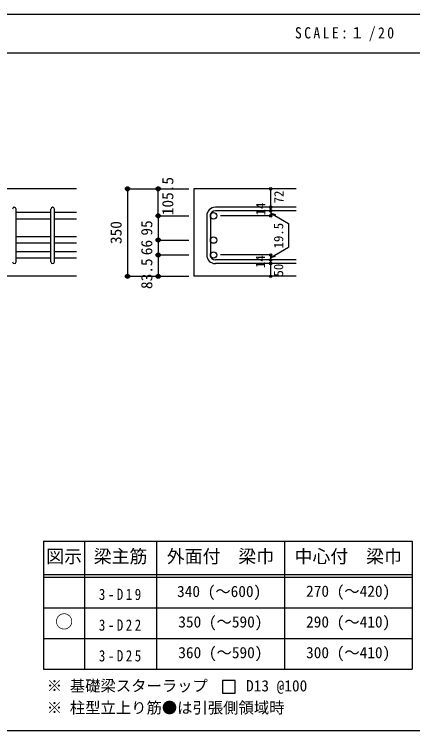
# Model space of a CAD drawing. Units: millimetres at full size, sheet at 1:20; details may follow other scales. Extents: x -3982 to 3969, y -2797 to 2801.
# Drawn here: x 850 to 2409, y 2 to 2801 of the extents above; entities that cross this region are included whole.
import ezdxf
from ezdxf.enums import TextEntityAlignment as Align

# ---------------------------------------------------------------- set-up
doc = ezdxf.new("R2010")
doc.units = ezdxf.units.MM
doc.header["$LTSCALE"] = 20
doc.header["$PDMODE"] = 32
doc.header["$PDSIZE"] = 10
for name, color, linetype in [('6-1_躯体線', 2, 'Continuous'), ('6-5_梁主筋', 7, 'Continuous'), ('6-6_S.T.P.', 7, 'Continuous'), ('6-7_文字', 7, 'Continuous'), ('6-D_寸法', 4, 'Continuous'), ('6-E_枠', 7, 'Continuous'), ('F-0_枠', 6, 'Continuous')]:
    doc.layers.add(name, color=color, linetype=linetype)
doc.styles.add('ＭＳ ゴシック', font='')
doc.styles.get('ＭＳ ゴシック').set_extended_font_data('MS Gothic')

msp = doc.modelspace()

# ---------------------------------------------------------------- linework, layer by layer
at = {"layer": '6-1_躯体線'}
for p, q in [((1093.29, 2119.12), (43.29, 2119.12)), ((1953.29, 2119.12), (1553.29, 2119.12)), ((1553.29, 2119.12), (1553.29, 1777.12)), ((1093.29, 1777.12), (693.29, 1777.12)), ((1953.29, 1777.12), (1553.29, 1777.12))]:
    msp.add_line(p, q, dxfattribs=at)
at = {"layer": '6-5_梁主筋'}
for p, q in [((993.29, 2026.07), (857.29, 2026.07)), ((1093.29, 2026.07), (1007.29, 2026.07)), ((993.29, 2001.07), (857.29, 2001.07)), ((1093.29, 2001.07), (1007.29, 2001.07)), ((993.29, 1931.12), (857.29, 1931.12)), ((993.29, 1906.12), (857.29, 1906.12)), ((1093.29, 1931.12), (1007.29, 1931.12)), ((1093.29, 1906.12), (1007.29, 1906.12)), ((993.29, 1873.12), (857.29, 1873.12)), ((993.29, 1848.12), (857.29, 1848.12)), ((1093.29, 1873.12), (1007.29, 1873.12)), ((1093.29, 1848.12), (1007.29, 1848.12))]:
    msp.add_line(p, q, dxfattribs=at)
at = {"layer": '6-5_梁主筋', "color": 3}
for centre in [(1629.79, 2013.57), (1629.79, 1918.62), (1629.79, 1860.62)]:
    msp.add_circle(centre, 12.5, dxfattribs=at)
at = {"layer": '6-6_S.T.P.'}
for p, q in [((1953.29, 2047.07), (1636.79, 2047.07)), ((857.29, 1834.12), (857.29, 2039.68)), ((993.29, 1834.12), (993.29, 2039.68)), ((1007.29, 1834.12), (1007.29, 2039.68)), ((1953.29, 2033.07), (1636.79, 2033.07)), ((1603.29, 2013.57), (1603.29, 1860.62)), ((1617.29, 2013.57), (1617.29, 1860.62)), ((1953.29, 1841.12), (1636.79, 1841.12)), ((1953.29, 1827.12), (1636.79, 1827.12))]:
    msp.add_line(p, q, dxfattribs=at)
for centre, radius, start, end in [((850.29, 2040.07), 7, 0, 180), ((1000.29, 2040.07), 7, 0, 180), ((1636.79, 2013.57), 33.5, 90, 180), ((1636.79, 2013.57), 19.5, 90, 180), ((1636.79, 1860.62), 33.5, 180, 270), ((1636.79, 1860.62), 19.5, 180, 270), ((850.29, 1834.12), 7, 180, 0), ((1000.29, 1834.12), 7, 180, 0)]:
    msp.add_arc(centre, radius, start, end, dxfattribs=at)
at = {"layer": '6-7_文字'}
msp.add_lwpolyline([(1664.97, 148.62), (1714.97, 148.62), (1714.97, 198.62), (1664.97, 198.62)], close=True, dxfattribs=at)
at = {"layer": '6-D_寸法'}
for p, q in [((1293.29, 2119.12), (1413.29, 2119.12)), ((1293.29, 2119.12), (1413.29, 2119.12)), ((1293.29, 2119.12), (1413.29, 2119.12)), ((1293.29, 2119.12), (1293.29, 1777.12)), ((1293.29, 2119.12), (1293.29, 1777.12)), ((1293.29, 2119.12), (1293.29, 1777.12)), ((1293.29, 2119.12), (1293.29, 1777.12)), ((1413.29, 2119.12), (1533.29, 2119.12)), ((1413.29, 2013.57), (1413.29, 2119.12)), ((1853.29, 2047.07), (1853.29, 2119.12)), ((1853.29, 2033.07), (1853.29, 2047.07)), ((1853.29, 2033.07), (1853.29, 2013.57)), ((1853.29, 2023.32), (1923.35, 1982.87)), ((1853.29, 2023.32), (1872.61, 2018.15)), ((1413.29, 2013.57), (1533.29, 2013.57)), ((1413.29, 2013.57), (1413.29, 1918.62)), ((1853.29, 2013.57), (1657.2, 2013.57)), ((1923.35, 1982.87), (1923.35, 1891.32)), ((1413.29, 1918.62), (1413.29, 1777.12)), ((1413.29, 1918.62), (1533.29, 1918.62)), ((1853.29, 1850.87), (1923.35, 1891.32)), ((1413.29, 1860.62), (1533.29, 1860.62)), ((1853.29, 1860.62), (1657.2, 1860.62)), ((1853.29, 1841.12), (1853.29, 1860.62)), ((1853.29, 1850.87), (1872.61, 1856.05)), ((1853.29, 1827.12), (1853.29, 1841.12)), ((1853.29, 1777.12), (1853.29, 1827.12)), ((1293.29, 1777.12), (1413.29, 1777.12)), ((1413.29, 1777.12), (1533.29, 1777.12))]:
    msp.add_line(p, q, dxfattribs=at)
for centre, radius in [((1293.29, 2119.12), 8), ((1413.29, 2119.12), 8), ((1293.29, 2119.12), 7.2), ((1293.29, 2119.12), 6.4), ((1293.29, 2119.12), 5.6), ((1293.29, 2119.12), 4.8), ((1293.29, 2119.12), 4), ((1293.29, 2119.12), 3.2), ((1293.29, 2119.12), 2.4), ((1293.29, 2119.12), 1.6), ((1293.29, 2119.12), 0.8), ((1413.29, 2119.12), 7.2), ((1413.29, 2119.12), 6.4), ((1413.29, 2119.12), 5.6), ((1413.29, 2119.12), 4.8), ((1413.29, 2119.12), 4), ((1413.29, 2119.12), 3.2), ((1413.29, 2119.12), 2.4), ((1413.29, 2119.12), 1.6), ((1413.29, 2119.12), 0.8), ((1853.29, 2119.12), 4), ((1853.29, 2119.12), 3.6), ((1853.29, 2119.12), 3.2), ((1853.29, 2119.12), 2.8), ((1853.29, 2119.12), 2.4), ((1853.29, 2119.12), 2), ((1853.29, 2119.12), 1.6), ((1853.29, 2119.12), 1.2), ((1853.29, 2119.12), 0.8), ((1853.29, 2119.12), 0.4), ((1853.29, 2047.07), 4), ((1853.29, 2047.07), 3.6), ((1853.29, 2047.07), 3.2), ((1853.29, 2047.07), 2.8), ((1853.29, 2047.07), 2.4), ((1853.29, 2047.07), 2), ((1853.29, 2047.07), 1.6), ((1853.29, 2047.07), 1.2), ((1853.29, 2047.07), 0.8), ((1853.29, 2047.07), 0.4), ((1413.29, 2013.57), 8), ((1413.29, 2013.57), 7.2), ((1413.29, 2013.57), 6.4), ((1413.29, 2013.57), 5.6), ((1413.29, 2013.57), 4.8), ((1413.29, 2013.57), 4), ((1413.29, 2013.57), 3.2), ((1413.29, 2013.57), 2.4), ((1413.29, 2013.57), 1.6), ((1853.29, 2033.07), 4), ((1853.29, 2013.57), 4), ((1853.29, 2033.07), 3.6), ((1853.29, 2013.57), 3.6), ((1853.29, 2033.07), 3.2), ((1853.29, 2013.57), 3.2), ((1853.29, 2033.07), 2.8), ((1853.29, 2013.57), 2.8), ((1853.29, 2033.07), 2.4), ((1853.29, 2013.57), 2.4), ((1853.29, 2033.07), 2), ((1853.29, 2013.57), 2), ((1853.29, 2033.07), 1.6), ((1853.29, 2013.57), 1.6), ((1853.29, 2033.07), 1.2), ((1853.29, 2033.07), 0.8), ((1853.29, 2033.07), 0.4), ((1413.29, 2013.57), 0.8), ((1853.29, 2013.57), 1.2), ((1853.29, 2013.57), 0.8), ((1853.29, 2013.57), 0.4), ((1413.29, 1918.62), 8), ((1413.29, 1918.62), 7.2), ((1413.29, 1918.62), 6.4), ((1413.29, 1918.62), 5.6), ((1413.29, 1918.62), 4.8), ((1413.29, 1918.62), 4), ((1413.29, 1918.62), 3.2), ((1413.29, 1918.62), 2.4), ((1413.29, 1918.62), 1.6), ((1413.29, 1918.62), 0.8), ((1413.29, 1860.62), 8), ((1413.29, 1860.62), 7.2), ((1413.29, 1860.62), 6.4), ((1413.29, 1860.62), 5.6), ((1413.29, 1860.62), 4.8), ((1413.29, 1860.62), 4), ((1413.29, 1860.62), 3.2), ((1413.29, 1860.62), 2.4), ((1413.29, 1860.62), 1.6), ((1413.29, 1860.62), 0.8), ((1853.29, 1860.62), 4), ((1853.29, 1860.62), 3.6), ((1853.29, 1860.62), 3.2), ((1853.29, 1860.62), 2.8), ((1853.29, 1860.62), 2.4), ((1853.29, 1860.62), 2), ((1853.29, 1860.62), 1.6), ((1853.29, 1860.62), 1.2), ((1853.29, 1860.62), 0.8), ((1853.29, 1860.62), 0.4), ((1853.29, 1841.12), 4), ((1853.29, 1827.12), 4), ((1853.29, 1841.12), 3.6), ((1853.29, 1827.12), 3.6), ((1853.29, 1841.12), 3.2), ((1853.29, 1827.12), 3.2), ((1853.29, 1841.12), 2.8), ((1853.29, 1827.12), 2.8), ((1853.29, 1841.12), 2.4), ((1853.29, 1827.12), 2.4), ((1853.29, 1841.12), 2), ((1853.29, 1827.12), 2), ((1853.29, 1841.12), 1.6), ((1853.29, 1827.12), 1.6), ((1853.29, 1841.12), 1.2), ((1853.29, 1827.12), 1.2), ((1853.29, 1841.12), 0.8), ((1853.29, 1827.12), 0.8), ((1853.29, 1841.12), 0.4), ((1853.29, 1827.12), 0.4), ((1293.29, 1777.12), 8), ((1293.29, 1777.12), 7.2), ((1293.29, 1777.12), 6.4), ((1293.29, 1777.12), 5.6), ((1293.29, 1777.12), 4.8), ((1293.29, 1777.12), 4), ((1293.29, 1777.12), 3.2), ((1293.29, 1777.12), 2.4), ((1293.29, 1777.12), 1.6), ((1293.29, 1777.12), 0.8), ((1413.29, 1777.12), 8), ((1413.29, 1777.12), 7.2), ((1413.29, 1777.12), 6.4), ((1413.29, 1777.12), 5.6), ((1413.29, 1777.12), 4.8), ((1413.29, 1777.12), 4), ((1413.29, 1777.12), 3.2), ((1413.29, 1777.12), 2.4), ((1413.29, 1777.12), 1.6), ((1413.29, 1777.12), 0.8), ((1853.29, 1777.12), 4), ((1853.29, 1777.12), 3.6), ((1853.29, 1777.12), 3.2), ((1853.29, 1777.12), 2.8), ((1853.29, 1777.12), 2.4), ((1853.29, 1777.12), 2), ((1853.29, 1777.12), 1.6), ((1853.29, 1777.12), 1.2), ((1853.29, 1777.12), 0.8), ((1853.29, 1777.12), 0.4)]:
    msp.add_circle(centre, radius, dxfattribs=at)
at = {"layer": '6-D_寸法', "color": 7}
for p in [(1293.29, 2119.12), (1413.29, 2119.12), (1853.29, 2119.12), (1853.29, 2047.07), (1413.29, 2013.57), (1853.29, 2033.07), (1853.29, 2013.57), (1413.29, 1918.62), (1413.29, 1860.62), (1853.29, 1860.62), (1853.29, 1860.62), (1853.29, 1841.12), (1853.29, 1827.12), (1293.29, 1777.12), (1413.29, 1777.12), (1853.29, 1777.12)]:
    msp.add_point(p, dxfattribs=at)
at = {"layer": '6-E_枠', "color": 3}
for p, q in [((965.14, 741.85), (965.14, 241.85)), ((965.14, 741.85), (2406.83, 741.85)), ((2406.83, 741.85), (2406.83, 241.85)), ((965.14, 241.85), (2406.83, 241.85))]:
    msp.add_line(p, q, dxfattribs=at)
at = {"layer": '6-E_枠'}
for p, q in [((1125.14, 741.85), (1125.14, 241.85)), ((1406.83, 741.85), (1406.83, 241.85)), ((1906.83, 741.85), (1906.83, 241.85)), ((965.14, 611.85), (2406.83, 611.85)), ((965.14, 601.85), (2406.83, 601.85)), ((965.14, 481.85), (2406.83, 481.85)), ((965.14, 361.85), (2406.83, 361.85))]:
    msp.add_line(p, q, dxfattribs=at)
at = {"layer": 'F-0_枠'}
msp.add_line((-3981.92, 2800.77), (3969.4, 2800.77), dxfattribs=at)
at = {"layer": 'F-0_枠', "color": 2}
for p, q in [((-3981.92, 2650.77), (2482.4, 2650.77)), ((2482.4, 1.97), (-3981.92, 1.97))]:
    msp.add_line(p, q, dxfattribs=at)

# ---------------------------------------------------------------- texts
at = {"layer": '6-7_文字', "color": 2, "style": 'ＭＳ ゴシック'}
for s, p in [('図示', (975.14, 641.85)), ('梁主筋', (1160.98, 641.85)), ('外面付\u3000梁巾', (1446.83, 641.85)), ('中心付\u3000梁巾', (1946.83, 641.85)), ('○', (1010.14, 386.85))]:
    msp.add_text(s, height=51.32, dxfattribs=at).set_placement(p, align=Align.BOTTOM_LEFT)
at = {"layer": '6-7_文字', "style": 'ＭＳ ゴシック'}
for s, p in [('340 (～600)', (1487.14, 510.85)), ('270 (～420)', (1991.83, 511.85)), ('350 (～590)', (1491.83, 391.85)), ('290 (～410)', (1991.83, 391.85)), ('360 (～590)', (1491.83, 271.85)), ('300 (～410)', (1991.83, 271.85)), ('※ 基礎梁スターラップ     D13 @100', (977.51, 142.13)), ('※ 柱型立上り筋●は引張側領域時', (977.51, 56.45))]:
    msp.add_text(s, height=43.99, dxfattribs=at).set_placement(p, align=Align.BOTTOM_LEFT)
at = {"layer": '6-7_文字', "color": 2, "insert": (1948.17, 2695.77), "char_height": 43.99, "attachment_point": 7, "style": 'ＭＳ ゴシック'}
msp.add_mtext('\\T1.34;\\W0.9;SCALE:１/20', dxfattribs=at)
at = {"layer": '6-7_文字', "char_height": 43.99, "attachment_point": 7, "style": 'ＭＳ ゴシック'}
for s, insert in [('\\T1.38;\\W0.85;3-D19', (1180.98, 511.85)), ('\\T1.38;\\W0.85;3-D22', (1180.98, 391.85)), ('\\T1.38;\\W0.85;3-D25', (1180.98, 271.85))]:
    msp.add_mtext(s, dxfattribs=dict(at, insert=insert))
at = {"layer": '6-D_寸法', "style": 'ＭＳ ゴシック'}
for s, height, p in [('105.5', 43.99, (1485.67, 2015.8)), ('72', 36.66, (1914.57, 2062.13)), ('14', 36.66, (1843.29, 2015.15)), ('350', 43.99, (1283.29, 1903.12)), ('95', 43.99, (1403.29, 1936.1)), ('19.5', 36.66, (1913.48, 1886.19)), ('66', 43.99, (1403.29, 1859.62)), ('14', 36.66, (1842.63, 1809.45)), ('83.5', 43.99, (1403.55, 1727.45)), ('50', 36.66, (1913.36, 1776.33))]:
    msp.add_text(s, height=height, rotation=90, dxfattribs=at).set_placement(p, align=Align.BOTTOM_LEFT)

doc.saveas('drawing.dxf')
